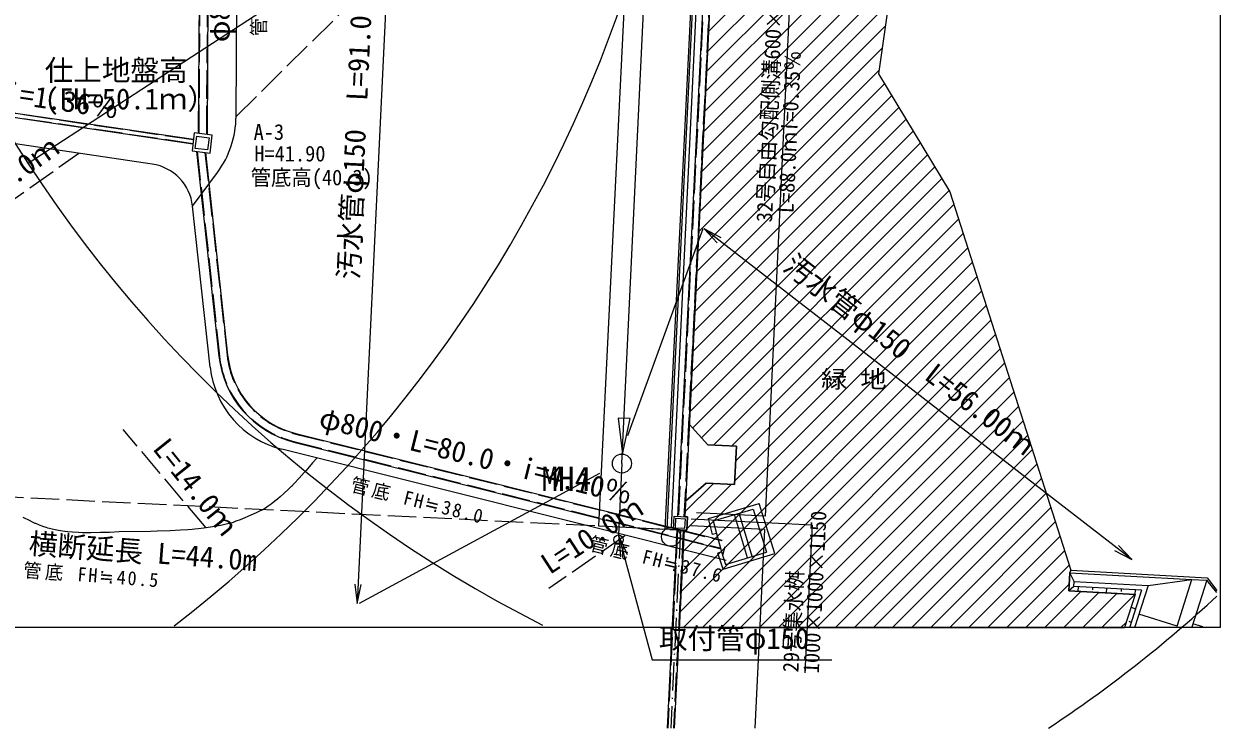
# Model space of a CAD drawing. Units: millimetres on the paper. Extents: x 0 to 420, y -21 to 297.
# Drawn here: x 169 to 420, y -21.1 to 126.6 of the extents above; entities that cross this region are included whole.
import ezdxf
from ezdxf.enums import TextEntityAlignment as Align

# ---------------------------------------------------------------- set-up
doc = ezdxf.new("R2010")
doc.units = ezdxf.units.MM
doc.linetypes.add('DASHED', pattern=[7.5, 6, -1.5])
doc.linetypes.add('DASHED_DOTTED', pattern=[9.25, 6, -1.5, 0.25, -1.5])
for name, color, linetype, lineweight in [('_0-3_①．雨水', 7, 'Continuous', 9), ('_0-5_②．汚水', 7, 'Continuous', 9), ('①．道路', 7, 'Continuous', 9), ('①．雨水', 7, 'Continuous', 9), ('②．汚水', 3, 'Continuous', 9), ('③．地下', 7, 'Continuous', 9), ('⑥．新設', 5, 'Continuous', 9), ('⑦．防火', 3, 'Continuous', 9), ('造成地', 7, 'Continuous', 9)]:
    doc.layers.add(name, color=color, linetype=linetype, lineweight=lineweight)
doc.styles.add('ＭＳ ゴシック', font='')
doc.styles.get('ＭＳ ゴシック').set_extended_font_data('MS Gothic')

msp = doc.modelspace()

# ---------------------------------------------------------------- linework, layer by layer
at = {"layer": '_0-3_①．雨水'}
for p, q in [((331.957, 179.793), (324.517, 23.36)), ((334.378, 21.49), (309.038, 22.695)), ((324.517, 23.36), (310.141, 24.044)), ((324.384, 20.563), (308.971, 21.296)), ((324.384, 20.563), (322.403, -21.095)), ((334.378, 21.49), (332.903, -9.538))]:
    msp.add_line(p, q, dxfattribs=at)
at = {"layer": '_0-5_②．汚水'}
for p, q in [((247.925, 193.616), (238.951, 5.045)), ((295.697, 40.287), (311.509, 83.731)), ((401.458, 14.242), (311.737, 83.648)), ((315.309, 81.728), (311.737, 83.648)), ((311.737, 83.648), (314.493, 80.673)), ((289.789, 32.297), (239.323, 5.028)), ((293.784, 19.4), (300.807, -6.81)), ((295.674, 15.248), (293.784, 19.4)), ((293.784, 19.4), (294.225, 14.859)), ((397.886, 16.162), (401.458, 14.242)), ((401.458, 14.242), (398.702, 17.217)), ((238.475, 9.072), (238.951, 5.045)), ((238.951, 5.045), (239.807, 9.009)), ((300.807, -6.81), (338.557, -6.81))]:
    msp.add_line(p, q, dxfattribs=at)
at = {"layer": '①．道路'}
for p, q in [((298.211, 197.05), (289.548, 21.328)), ((312.187, 196.262), (303.53, 20.639)), ((312.547, 196.244), (303.889, 20.621)), ((316.072, 193.83), (308.618, 42.627)), ((308.617, 42.629), (312.536, 38.303)), ((308.617, 42.629), (312.536, 38.303)), ((318.529, 38.008), (312.536, 38.303)), ((312.536, 38.303), (318.529, 38.008)), ((318.529, 38.008), (318.135, 30.017)), ((318.529, 38.008), (318.135, 30.017)), ((312.143, 30.313), (307.823, 26.521)), ((312.143, 30.313), (307.823, 26.521)), ((318.135, 30.017), (312.143, 30.313)), ((318.135, 30.017), (312.143, 30.313)), ((307.824, 26.522), (307.663, 23.239)), ((307.663, 23.239), (308.232, 23.211)), ((308.232, 23.211), (308.094, 20.414)), ((289.548, 21.328), (303.889, 20.621)), ((308.094, 20.414), (303.889, 20.621))]:
    msp.add_line(p, q, dxfattribs=at)
at = {"layer": '①．雨水'}
for p, q in [((314.605, 194.524), (306.164, 23.313)), ((316.072, 193.83), (307.663, 23.239)), ((305.298, 20.552), (305.435, 23.349)), ((305.435, 23.349), (308.232, 23.211)), ((305.717, 20.932), (305.815, 22.929)), ((305.815, 22.929), (307.813, 22.831)), ((307.714, 20.833), (307.813, 22.831)), ((308.094, 20.414), (308.232, 23.211)), ((306.027, 20.516), (303.975, -21.095)), ((305.298, 20.552), (308.094, 20.414)), ((307.525, 20.442), (305.477, -21.095)), ((305.717, 20.932), (307.714, 20.833))]:
    msp.add_line(p, q, dxfattribs=at)
at = {"layer": '①．雨水', "linetype": 'DASHED'}
for p, q in [((314.751, 194.455), (306.314, 23.305)), ((315.925, 193.899), (307.513, 23.246)), ((306.176, 20.509), (304.126, -21.095)), ((307.375, 20.45), (305.327, -21.095))]:
    msp.add_line(p, q, dxfattribs=at)
at = {"layer": '①．雨水', "linetype": 'DASHED_DOTTED'}
msp.add_line((306.776, 20.479), (304.726, -21.095), dxfattribs=at)
at = {"layer": '②．汚水'}
for p, q in [((294.486, 34.397), (303.268, 217.173)), ((293.696, 43.946), (294.581, 36.394)), ((296.193, 43.824), (293.696, 43.946)), ((294.581, 36.394), (296.193, 43.824)), ((294.486, 34.397), (293.769, 19.415))]:
    msp.add_line(p, q, dxfattribs=at)
for centre, radius in [((294.486, 34.397), 2), ((293.769, 18.415), 1)]:
    msp.add_circle(centre, radius, dxfattribs=at)
at = {"layer": '③．地下', "color": 3}
for p, q in [((205.656, 103.631), (206.228, 195.549)), ((207.494, 103.403), (208.067, 195.271)), ((204.586, 102.341), (44.822, 125.817)), ((204.473, 101.428), (44.709, 124.904)), ((204.76, 103.742), (204.292, 99.971)), ((208.531, 103.275), (204.76, 103.742)), ((204.961, 100.493), (205.281, 103.073)), ((205.281, 103.073), (207.861, 102.753)), ((208.063, 99.504), (208.531, 103.275)), ((207.542, 100.173), (204.961, 100.493)), ((207.861, 102.753), (207.542, 100.173)), ((204.292, 99.971), (208.063, 99.504)), ((205.24, 99.854), (209.923, 56.94)), ((207.116, 99.621), (211.752, 57.139)), ((226.093, 40.698), (315.508, 18.35)), ((225.646, 38.913), (315.062, 16.565))]:
    msp.add_line(p, q, dxfattribs=at)
at = {"layer": '③．地下', "linetype": 'DASHED'}
for p, q in [((205.776, 103.617), (206.348, 195.531)), ((207.374, 103.418), (207.947, 195.289)), ((204.579, 102.282), (44.815, 125.758)), ((204.48, 101.488), (44.716, 124.963)), ((205.362, 99.839), (210.042, 56.953)), ((206.994, 99.636), (211.632, 57.126)), ((226.052, 40.585), (315.479, 18.234)), ((225.676, 39.03), (315.091, 16.681))]:
    msp.add_line(p, q, dxfattribs=at)
at = {"layer": '③．地下'}
for p, q in [((213.518, 107.204), (214.007, 185.685)), ((195.925, 97.201), (37.695, 120.679)), ((204.398, 88.394), (209.607, 95.448)), ((208.082, 54.636), (204.398, 88.394)), ((316.378, 14.092), (223.114, 37.402)), ((230.506, 35.602), (229.593, 34.529)), ((228.225, 32.953), (227.841, 32.519)), ((229.593, 34.529), (228.225, 32.953)), ((225.696, 30.193), (225.139, 29.615)), ((226.778, 31.354), (225.696, 30.193)), ((227.841, 32.519), (226.778, 31.354)), ((223.545, 28.104), (222.761, 27.392)), ((224.505, 29.001), (223.545, 28.104)), ((225.104, 29.579), (224.505, 29.001)), ((225.139, 29.615), (225.104, 29.579)), ((220.23, 25.423), (219.716, 25.068)), ((220.892, 25.903), (220.23, 25.423)), ((221.648, 26.475), (220.892, 25.903)), ((222.223, 26.928), (221.648, 26.475)), ((222.301, 26.992), (222.223, 26.928)), ((222.761, 27.392), (222.301, 26.992)), ((312.633, 22.897), (323.316, 26.048)), ((326.571, 15.518), (323.316, 26.048)), ((169.157, 22.954), (168.874, 23.109)), ((170.032, 22.497), (169.157, 22.954)), ((214.369, 22.615), (213.504, 22.278)), ((215.393, 23.034), (214.369, 22.615)), ((216.598, 23.547), (215.393, 23.034)), ((217.723, 24.045), (216.598, 23.547)), ((218.605, 24.453), (217.723, 24.045)), ((219.126, 24.708), (218.605, 24.453)), ((219.362, 24.842), (219.126, 24.708)), ((219.716, 25.068), (219.362, 24.842)), ((313.532, 19.524), (312.633, 22.897)), ((313.608, 22.347), (322.043, 24.835)), ((320.846, 14.613), (318.14, 23.681)), ((321.804, 14.899), (319.099, 23.967)), ((321.858, 14.72), (319.099, 23.967)), ((322.043, 24.835), (324.829, 15.822)), ((170.927, 22.048), (170.032, 22.497)), ((171.391, 21.83), (170.927, 22.048)), ((171.494, 21.786), (171.391, 21.83)), ((172.134, 21.528), (171.494, 21.786)), ((172.994, 21.203), (172.134, 21.528)), ((173.644, 20.973), (172.994, 21.203)), ((173.995, 20.863), (173.644, 20.973)), ((174.369, 20.768), (173.995, 20.863)), ((175.187, 20.582), (174.369, 20.768)), ((176.252, 20.36), (175.187, 20.582)), ((177.103, 20.199), (176.252, 20.36)), ((177.584, 20.121), (177.103, 20.199)), ((177.679, 20.109), (177.584, 20.121)), ((178.217, 20.055), (177.679, 20.109)), ((195.533, 20.159), (188.974, 20.038)), ((196.988, 20.197), (195.533, 20.159)), ((199.726, 20.302), (196.988, 20.197)), ((201.892, 20.401), (199.726, 20.302)), ((203.387, 20.484), (201.892, 20.401)), ((204.34, 20.551), (203.387, 20.484)), ((204.902, 20.603), (204.34, 20.551)), ((205.565, 20.684), (204.902, 20.603)), ((206.745, 20.851), (205.565, 20.684)), ((208.125, 21.065), (206.745, 20.851)), ((209.47, 21.29), (208.125, 21.065)), ((210.577, 21.492), (209.47, 21.29)), ((211.41, 21.659), (210.577, 21.492)), ((211.984, 21.788), (211.41, 21.659)), ((212.39, 21.894), (211.984, 21.788)), ((212.477, 21.92), (212.39, 21.894)), ((212.884, 22.053), (212.477, 21.92)), ((213.504, 22.278), (212.884, 22.053)), ((313.608, 22.347), (314.305, 19.731)), ((179.212, 19.978), (178.217, 20.055)), ((180.462, 19.902), (179.212, 19.978)), ((181.29, 19.865), (180.462, 19.902)), ((181.76, 19.859), (181.29, 19.865)), ((183.055, 19.867), (181.76, 19.859)), ((185.094, 19.902), (183.055, 19.867)), ((185.143, 19.903), (185.094, 19.902)), ((186.941, 19.966), (185.143, 19.903)), ((188.974, 20.038), (186.941, 19.966)), ((314.305, 19.731), (313.532, 19.524)), ((314.305, 19.731), (315.365, 15.867)), ((315.365, 15.867), (314.606, 15.615)), ((315.736, 12.21), (314.606, 15.615)), ((315.365, 15.867), (316.25, 13.203)), ((316.062, 16.92), (315.616, 15.135)), ((315.736, 12.21), (326.571, 15.518)), ((316.25, 13.203), (324.829, 15.822))]:
    msp.add_line(p, q, dxfattribs=at)
at = {"layer": '③．地下', "linetype": 'DASHED', "lineweight": 25}
for p, q in [((213.518, 107.204), (264.768, 157.82)), ((151.868, 79.195), (180.501, 99.506)), ((207.282, 20.878), (189.85, 41.524)), ((295.131, 19.265), (279.179, 8.165))]:
    msp.add_line(p, q, dxfattribs=at)
at = {"layer": '③．地下'}
for centre, radius, start, end in [((193.519, 107.329), 20, 323.55486, 359.64307), ((194.457, 87.309), 10, 6.22762, 81.56), ((227.964, 56.805), 20, 186.22762, 255.96721)]:
    msp.add_arc(centre, radius, start, end, dxfattribs=at)
at = {"layer": '③．地下', "color": 3}
for radius in [20.92, 19.08]:
    msp.add_arc((230.719, 59.209), radius, 186.22762, 255.96721, dxfattribs=at)
at = {"layer": '③．地下', "linetype": 'DASHED'}
for radius in [20.8, 19.2]:
    msp.add_arc((230.719, 59.209), radius, 186.22762, 255.96721, dxfattribs=at)
at = {"layer": '⑥．新設'}
msp.add_line((304.906, 21.029), (313.45, 200.666), dxfattribs=at)
msp.add_circle((304.811, 19.031), 2, dxfattribs=at)
at = {"layer": '⑦．防火', "color": 5}
msp.add_line((404.422, 250.26), (169.884, 97.316), dxfattribs=at)
for centre, start, end in [((404.422, 250.26), 174.72025, 243.11472), ((29.708, 222.223), 307.59419, 11.07823), ((229.468, 212.376), 303.50645, 312.70131)]:
    msp.add_arc(centre, 280, start, end, dxfattribs=at)
at = {"layer": '造成地'}
for p, q in [((420.01, 296.999), (420.01, -0.013)), ((298.211, 197.05), (289.548, 21.328)), ((312.187, 196.262), (303.53, 20.639)), ((312.547, 196.244), (303.889, 20.621)), ((314.604, 194.524), (306.164, 23.312)), ((316.072, 193.829), (307.663, 23.238)), ((316.072, 193.83), (308.618, 42.627)), ((308.618, 42.627), (314.562, 163.204)), ((314.562, 163.204), (312.329, 117.891)), ((312.268, 116.655), (356.737, 161.125)), ((312.475, 120.854), (352.933, 161.312)), ((312.682, 125.053), (349.128, 161.5)), ((312.061, 112.456), (359.799, 160.194)), ((311.854, 108.257), (356.704, 153.107)), ((311.647, 104.058), (355.091, 147.502)), ((311.44, 99.858), (353.479, 141.897)), ((311.233, 95.659), (351.866, 136.293)), ((311.026, 91.46), (350.449, 130.884)), ((350.591, 131.861), (348.308, 116.117)), ((350.591, 131.861), (348.308, 116.117)), ((310.819, 87.261), (349.772, 126.214)), ((310.612, 83.062), (349.095, 121.545)), ((312.329, 117.891), (308.618, 42.627)), ((310.405, 78.863), (348.418, 116.876)), ((348.308, 116.117), (363.311, 91.392)), ((348.308, 116.117), (363.311, 91.392)), ((310.198, 74.664), (349.57, 114.036)), ((309.991, 70.465), (351.078, 111.552)), ((309.784, 66.266), (352.586, 109.068)), ((309.577, 62.067), (354.093, 106.583)), ((309.37, 57.867), (355.601, 104.099)), ((309.163, 53.668), (357.108, 101.614)), ((308.956, 49.469), (358.616, 99.13)), ((308.749, 45.27), (360.124, 96.645)), ((309.322, 41.851), (361.631, 94.161)), ((311.219, 39.757), (363.139, 91.676)), ((363.311, 91.392), (388.664, 12.028)), ((363.311, 91.392), (388.664, 12.028)), ((313.7, 38.246), (364.167, 88.712)), ((317.505, 38.058), (365.134, 85.687)), ((318.378, 34.939), (366.1, 82.661)), ((318.171, 30.74), (367.067, 79.636)), ((307.3, 15.876), (368.033, 76.61)), ((307.093, 11.677), (369, 73.585)), ((306.886, 7.478), (369.966, 70.559)), ((306.679, 3.279), (370.933, 67.533)), ((307.413, 0.021), (371.9, 64.508)), ((311.403, 0.019), (372.866, 61.482)), ((315.393, 0.017), (373.833, 58.457)), ((319.383, 0.015), (374.799, 55.431)), ((323.373, 0.013), (375.766, 52.406)), ((327.363, 0.011), (376.732, 49.38)), ((331.353, 0.009), (377.699, 46.354)), ((335.343, 0.007), (378.665, 43.329)), ((308.617, 42.629), (312.536, 38.303)), ((312.536, 38.303), (308.618, 42.627)), ((312.536, 38.303), (308.618, 42.627)), ((339.333, 0.005), (379.632, 40.303)), ((318.529, 38.008), (312.536, 38.303)), ((318.529, 38.008), (312.536, 38.303)), ((312.536, 38.303), (318.529, 38.008)), ((318.135, 30.017), (318.529, 38.008)), ((318.529, 38.008), (318.135, 30.017)), ((318.135, 30.017), (318.529, 38.008)), ((318.529, 38.008), (318.135, 30.017)), ((343.323, 0.003), (380.598, 37.278)), ((347.313, 0.001), (381.565, 34.252)), ((307.714, 24.275), (313.676, 30.237)), ((312.143, 30.313), (307.823, 26.521)), ((307.824, 26.522), (312.143, 30.313)), ((312.143, 30.313), (307.824, 26.522)), ((312.143, 30.313), (318.135, 30.017)), ((318.135, 30.017), (312.143, 30.313)), ((318.135, 30.017), (312.143, 30.313)), ((351.303, -0.001), (382.531, 31.227)), ((308.107, 20.676), (317.481, 30.05)), ((355.294, -0.003), (383.498, 28.201)), ((307.663, 23.238), (307.824, 26.522)), ((307.824, 26.522), (307.663, 23.239)), ((307.663, 23.239), (307.824, 26.522)), ((307.824, 26.522), (307.663, 23.239)), ((359.284, -0.005), (384.464, 25.175)), ((305.297, 20.552), (305.435, 23.348)), ((305.435, 23.348), (308.232, 23.21)), ((305.717, 20.931), (305.815, 22.929)), ((305.815, 22.929), (307.813, 22.83)), ((307.663, 23.239), (308.232, 23.211)), ((307.663, 23.239), (308.232, 23.211)), ((308.232, 23.21), (307.663, 23.238)), ((307.714, 20.833), (307.813, 22.83)), ((308.232, 23.211), (308.094, 20.414)), ((308.232, 23.211), (308.094, 20.414)), ((308.094, 20.414), (308.232, 23.21)), ((308.094, 20.414), (308.232, 23.21)), ((289.548, 21.328), (303.889, 20.621)), ((308.094, 20.414), (303.889, 20.621)), ((306.027, 20.516), (305.018, 0.06)), ((305.297, 20.552), (308.094, 20.414)), ((305.717, 20.931), (307.714, 20.833)), ((306.518, 0.022), (307.525, 20.442)), ((307.507, 20.076), (307.857, 20.426)), ((307.525, 20.442), (308.094, 20.414)), ((307.525, 20.442), (308.094, 20.414)), ((308.094, 20.414), (307.525, 20.442)), ((363.274, -0.007), (385.431, 22.15)), ((367.264, -0.009), (386.397, 19.124)), ((371.254, -0.011), (387.364, 16.099)), ((375.244, -0.014), (388.33, 13.073)), ((388.488, 11.477), (388.282, 7.683)), ((388.282, 7.683), (388.488, 11.477)), ((388.282, 7.683), (388.488, 11.477)), ((388.488, 11.477), (388.282, 7.683)), ((388.488, 11.477), (388.282, 7.683)), ((388.664, 12.028), (388.488, 11.477)), ((388.664, 12.028), (388.488, 11.477)), ((388.488, 11.477), (388.664, 12.028)), ((388.664, 12.028), (388.488, 11.477)), ((388.664, 12.028), (388.488, 11.477)), ((389.389, 9.626), (388.488, 11.477)), ((388.488, 11.477), (414.108, 10.084)), ((388.664, 12.028), (417.267, 10.4)), ((404.886, 8.783), (414.108, 10.084)), ((410.986, 0.274), (414.108, 10.084)), ((414.108, 10.084), (417.209, 9.916)), ((417.267, 10.4), (419.358, 7.774)), ((379.234, -0.016), (388.36, 9.11)), ((383.224, -0.018), (390.788, 7.547)), ((389.335, 8.627), (388.282, 7.683)), ((388.282, 7.683), (402.196, 6.926)), ((402.196, 6.926), (388.282, 7.683)), ((402.196, 6.926), (388.282, 7.683)), ((388.282, 7.683), (402.196, 6.926)), ((388.282, 7.683), (402.196, 6.926)), ((389.335, 8.627), (389.389, 9.626)), ((403.541, 7.855), (389.335, 8.627)), ((389.389, 9.626), (404.886, 8.783)), ((390.214, 7.578), (390.269, 8.576)), ((393.264, 8.413), (393.237, 7.914)), ((396.205, 7.252), (396.26, 8.251)), ((399.255, 8.088), (399.228, 7.589)), ((403.541, 7.855), (401.02, -0.07)), ((404.886, 8.783), (402.075, -0.053)), ((402.196, 6.926), (402.251, 7.925)), ((417.209, 9.916), (414.075, 0.066)), ((419.358, 7.334), (417.209, 9.916)), ((387.214, -0.02), (394.574, 7.341)), ((391.204, -0.022), (398.361, 7.135)), ((395.194, -0.024), (402.147, 6.929)), ((402.196, 6.926), (399.984, -0.026)), ((401.344, 4.248), (402.297, 3.945)), ((410.986, 0.274), (402.988, 2.819)), ((399.984, -0.026), (306.518, 0.022)), ((306.518, 0.022), (399.984, -0.026)), ((399.184, -0.026), (400.358, 1.148)), ((401.388, 1.086), (400.911, 1.238)), ((416.413, 0.108), (414.302, 0.78)), ((420.01, -0.013), (0.038, -0.013))]:
    msp.add_line(p, q, dxfattribs=at)
at = {"layer": '造成地', "linetype": 'DASHED'}
for p, q in [((314.751, 194.454), (306.314, 23.305)), ((315.925, 193.899), (307.513, 23.246)), ((80.537, 31.632), (289.548, 21.328)), ((289.548, 21.328), (306.027, 20.516)), ((306.176, 20.508), (305.168, 0.052))]:
    msp.add_line(p, q, dxfattribs=at)

# ---------------------------------------------------------------- texts
at = {"layer": '_0-3_①．雨水', "style": 'ＭＳ ゴシック', "width": 0.95}
for s, p in [('32号自由勾配側溝600×900～1200', (326.965, 84.906)), (' L=88.0ｍi=0.35％', (331.36, 84.697)), ('1000×1000×1150', (336.795, -9.705)), ('29号集水桝', (332.505, -9.512))]:
    msp.add_text(s, height=3.299, rotation=87.277, dxfattribs=at).set_placement(p, align=Align.BOTTOM_LEFT)
at = {"layer": '_0-5_②．汚水', "style": 'ＭＳ ゴシック'}
for s, rotation, p in [('汚水管φ150  L=91.00ｍ', 87.275, (240.584, 72.884)), ('汚水管φ150  L=56.00ｍ', 322.275, (327.226, 74.195))]:
    msp.add_text(s, height=4.399, rotation=rotation, dxfattribs=at).set_placement(p, align=Align.BOTTOM_LEFT)
msp.add_text('取付管φ150', height=4.399, dxfattribs=at).set_placement((302.257, -5.81), align=Align.BOTTOM_LEFT)
at = {"layer": '①．道路', "style": 'ＭＳ ゴシック'}
for s, p in [('仕上地盤高 ', (173.372, 113.372)), ('(FH=50.1ｍ）', (173.372, 107.372))]:
    msp.add_text(s, height=4.399, rotation=0.002, dxfattribs=at).set_placement(p, align=Align.BOTTOM_LEFT)
at = {"layer": '②．汚水', "style": 'ＭＳ ゴシック'}
msp.add_text('MH4', height=5.132, dxfattribs=at).set_placement((277.606, 27.104), align=Align.BOTTOM_LEFT)
at = {"layer": '③．地下', "style": 'ＭＳ ゴシック'}
for s, rotation, p in [('φ800・L=80.7・i=2.30％', 89.643, (213.516, 122.77)), ('φ500・L=80.7・i=1.36％', 351.641, (121.698, 115.147)), ('φ800・L=80.0・i=4.10％', 345.967, (230.321, 40.773)), ('φ300 横断延長 L=44.0m', 355.621, (153.342, 15.44))]:
    msp.add_text(s, height=4.399, rotation=rotation, dxfattribs=at).set_placement(p, align=Align.BOTTOM_LEFT)
at = {"layer": '③．地下', "style": 'ＭＳ ゴシック', "width": 0.95}
for s, p in [('A-3', (217.204, 101.311)), ('H=41.90', (217.36, 96.775)), ('管底高(40.3)', (216.581, 91.772))]:
    msp.add_text(s, height=3.299, rotation=0.002, dxfattribs=at).set_placement(p, align=Align.BOTTOM_LEFT)
at = {"layer": '③．地下', "color": 1, "style": 'ＭＳ ゴシック'}
for s, rotation, p in [('L=18.0ｍ', 35.686, (158.229, 84.769)), ('L=14.0ｍ', 308.701, (194.807, 36.634)), ('L=10.0ｍ', 32.986, (280.057, 9.891))]:
    msp.add_text(s, height=4.399, rotation=rotation, dxfattribs=at).set_placement(p, align=Align.BOTTOM_LEFT)
at = {"layer": '③．地下', "char_height": 2.933, "attachment_point": 7, "style": 'ＭＳ ゴシック'}
for s, insert, rotation in [('\\T1.2;\\W0.95;管底\\~FH≒41.4', (220.072, 124.047), 89.643), ('\\T1.2;\\W0.95;管底\\~FH≒38.0', (237.272, 28.375), 345.967), ('\\T1.2;\\W0.95;管底\\~FH≒37.6', (287.38, 15.982), 345.967), ('\\T1.2;\\W0.95;管底\\~FH≒40.5', (168.772, 10.295), 355.621)]:
    msp.add_mtext(s, dxfattribs=dict(at, insert=insert, rotation=rotation))
at = {"layer": '造成地', "style": 'ＭＳ ゴシック', "width": 1.1}
msp.add_text('緑 地', height=3.666, dxfattribs=at).set_placement((336.289, 49.171), align=Align.BOTTOM_LEFT)

doc.saveas('drawing.dxf')
